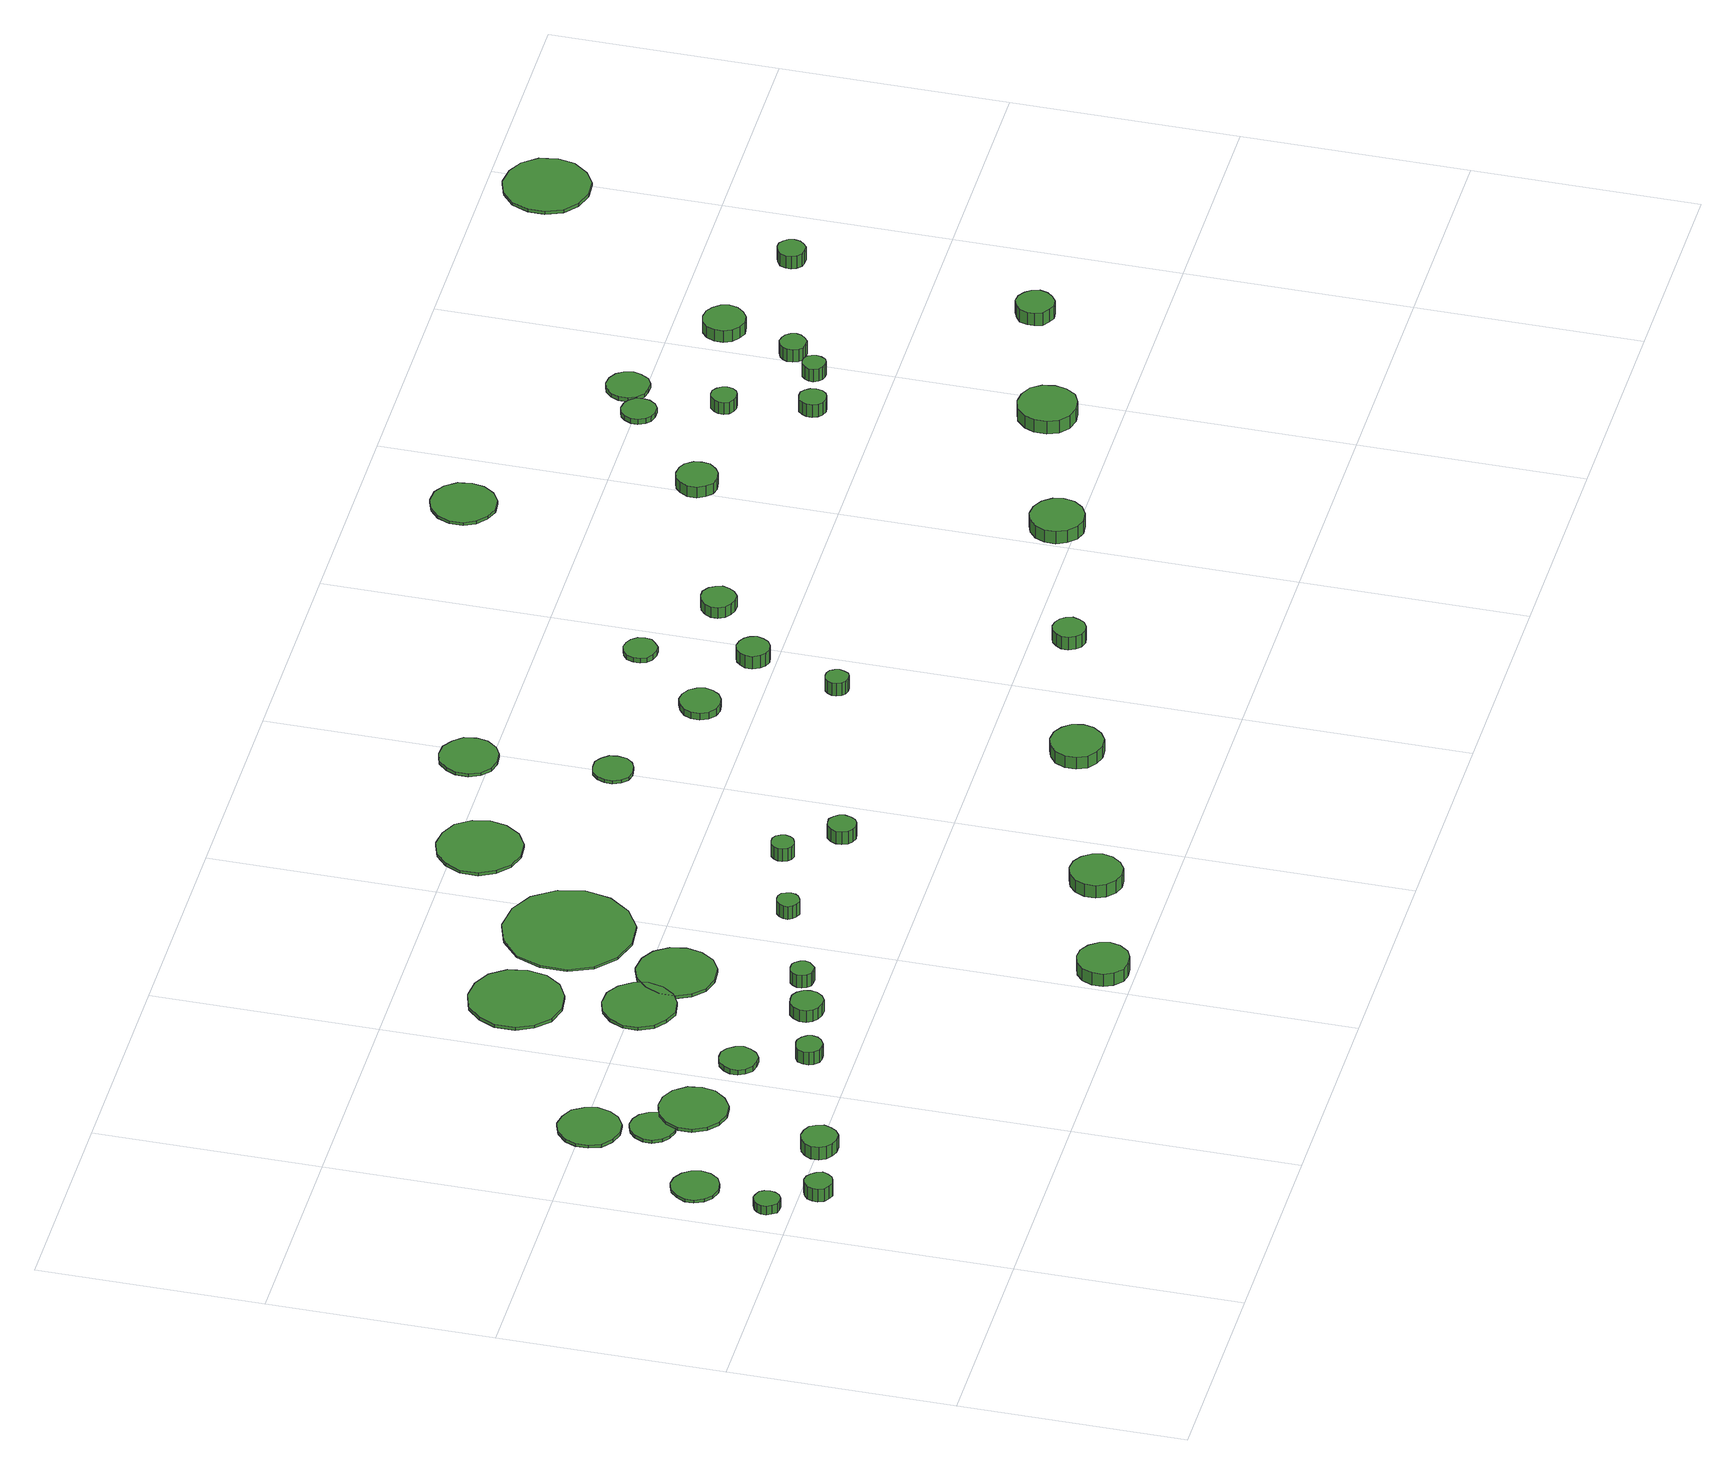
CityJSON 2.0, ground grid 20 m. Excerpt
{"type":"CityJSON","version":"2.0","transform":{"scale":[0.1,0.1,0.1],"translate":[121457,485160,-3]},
"CityObjects":{
"tree1":{"type":"SolitaryVegetationObject","attributes":{"function":"something"},"geometry":[{"type":"MultiSurface","lod":"1","boundaries":[[[0,1,2,3,4,5,6,7,8,9,10,11,12,13,14]],[[15,16,17,18,19,20,21,22,23,24,25,26,27,28,29]],[[0,29,28,1]],[[1,28,27,2]],[[2,27,26,3]],[[3,26,25,4]],[[4,25,24,5]],[[5,24,23,6]],[[6,23,22,7]],[[7,22,21,8]],[[8,21,20,9]],[[9,20,19,10]],[[10,19,18,11]],[[11,18,17,12]],[[12,17,16,13]],[[13,16,15,14]],[[14,15,29,0]]]}]},
"tree2":{"type":"SolitaryVegetationObject","attributes":{"function":"something"},"geometry":[{"type":"MultiSurface","lod":"1","boundaries":[[[30,31,32,33,34,35,36,37,38,39,40,41,42,43,44]],[[45,46,47,48,49,50,51,52,53,54,55,56,57,58,59]],[[30,59,58,31]],[[31,58,57,32]],[[32,57,56,33]],[[33,56,55,34]],[[34,55,54,35]],[[35,54,53,36]],[[36,53,52,37]],[[37,52,51,38]],[[38,51,50,39]],[[39,50,49,40]],[[40,49,48,41]],[[41,48,47,42]],[[42,47,46,43]],[[43,46,45,44]],[[44,45,59,30]]]}]},
"tree3":{"type":"SolitaryVegetationObject","attributes":{"function":"something"},"geometry":[{"type":"MultiSurface","lod":"1","boundaries":[[[60,61,62,63,64,65,66,67,68,69,70,71,72,73,74]],[[75,76,77,78,79,80,81,82,83,84,85,86,87,88,89]],[[60,89,88,61]],[[61,88,87,62]],[[62,87,86,63]],[[63,86,85,64]],[[64,85,84,65]],[[65,84,83,66]],[[66,83,82,67]],[[67,82,81,68]],[[68,81,80,69]],[[69,80,79,70]],[[70,79,78,71]],[[71,78,77,72]],[[72,77,76,73]],[[73,76,75,74]],[[74,75,89,60]]]}]},
"tree4":{"type":"SolitaryVegetationObject","attributes":{"function":"something"},"geometry":[{"type":"MultiSurface","lod":"1","boundaries":[[[90,91,92,93,94,95,96,97,98,99,100,101,102,103,104]],[[105,106,107,108,109,110,111,112,113,114,115,116,117,118,119]],[[90,119,118,91]],[[91,118,117,92]],[[92,117,116,93]],[[93,116,115,94]],[[94,115,114,95]],[[95,114,113,96]],[[96,113,112,97]],[[97,112,111,98]],[[98,111,110,99]],[[99,110,109,100]],[[100,109,108,101]],[[101,108,107,102]],[[102,107,106,103]],[[103,106,105,104]],[[104,105,119,90]]]}]},
"tree5":{"type":"SolitaryVegetationObject","attributes":{"function":"something"},"geometry":[{"type":"MultiSurface","lod":"1","boundaries":[[[120,121,122,123,124,125,126,127,128,129,130,131,132,133,134]],[[135,136,137,138,139,140,141,142,143,144,145,146,147,148,149]],[[120,149,148,121]],[[121,148,147,122]],[[122,147,146,123]],[[123,146,145,124]],[[124,145,144,125]],[[125,144,143,126]],[[126,143,142,127]],[[127,142,141,128]],[[128,141,140,129]],[[129,140,139,130]],[[130,139,138,131]],[[131,138,137,132]],[[132,137,136,133]],[[133,136,135,134]],[[134,135,149,120]]]}]},
"tree6":{"type":"SolitaryVegetationObject","attributes":{"function":"something"},"geometry":[{"type":"MultiSurface","lod":"1","boundaries":[[[150,151,152,153,154,155,156,157,158,159,160,161,162,163,164]],[[165,166,167,168,169,170,171,172,173,174,175,176,177,178,179]],[[150,179,178,151]],[[151,178,177,152]],[[152,177,176,153]],[[153,176,175,154]],[[154,175,174,155]],[[155,174,173,156]],[[156,173,172,157]],[[157,172,171,158]],[[158,171,170,159]],[[159,170,169,160]],[[160,169,168,161]],[[161,168,167,162]],[[162,167,166,163]],[[163,166,165,164]],[[164,165,179,150]]]}]},
"tree7":{"type":"SolitaryVegetationObject","attributes":{"function":"something"},"geometry":[{"type":"MultiSurface","lod":"1","boundaries":[[[180,181,182,183,184,185,186,187,188,189,190,191,192,193,194]],[[195,196,197,198,199,200,201,202,203,204,205,206,207,208,209]],[[180,209,208,181]],[[181,208,207,182]],[[182,207,206,183]],[[183,206,205,184]],[[184,205,204,185]],[[185,204,203,186]],[[186,203,202,187]],[[187,202,201,188]],[[188,201,200,189]],[[189,200,199,190]],[[190,199,198,191]],[[191,198,197,192]],[[192,197,196,193]],[[193,196,195,194]],[[194,195,209,180]]]}]},
"tree8":{"type":"SolitaryVegetationObject","attributes":{"function":"something"},"geometry":[{"type":"MultiSurface","lod":"1","boundaries":[[[210,211,212,213,214,215,216,217,218,219,220,221,222,223,224]],[[225,226,227,228,229,230,231,232,233,234,235,236,237,238,239]],[[210,239,238,211]],[[211,238,237,212]],[[212,237,236,213]],[[213,236,235,214]],[[214,235,234,215]],[[215,234,233,216]],[[216,233,232,217]],[[217,232,231,218]],[[218,231,230,219]],[[219,230,229,220]],[[220,229,228,221]],[[221,228,227,222]],[[222,227,226,223]],[[223,226,225,224]],[[224,225,239,210]]]}]},
"tree9":{"type":"SolitaryVegetationObject","attributes":{"function":"something"},"geometry":[{"type":"MultiSurface","lod":"1","boundaries":[[[240,241,242,243,244,245,246,247,248,249,250,251,252,253,254]],[[255,256,257,258,259,260,261,262,263,264,265,266,267,268,269]],[[240,269,268,241]],[[241,268,267,242]],[[242,267,266,243]],[[243,266,265,244]],[[244,265,264,245]],[[245,264,263,246]],[[246,263,262,247]],[[247,262,261,248]],[[248,261,260,249]],[[249,260,259,250]],[[250,259,258,251]],[[251,258,257,252]],[[252,257,256,253]],[[253,256,255,254]],[[254,255,269,240]]]}]},
"tree10":{"type":"SolitaryVegetationObject","attributes":{"function":"something"},"geometry":[{"type":"MultiSurface","lod":"1","boundaries":[[[270,271,272,273,274,275,276,277,278,279,280,281,282,283,284]],[[285,286,287,288,289,290,291,292,293,294,295,296,297,298,299]],[[270,299,298,271]],[[271,298,297,272]],[[272,297,296,273]],[[273,296,295,274]],[[274,295,294,275]],[[275,294,293,276]],[[276,293,292,277]],[[277,292,291,278]],[[278,291,290,279]],[[279,290,289,280]],[[280,289,288,281]],[[281,288,287,282]],[[282,287,286,283]],[[283,286,285,284]],[[284,285,299,270]]]}]},
"tree11":{"type":"SolitaryVegetationObject","attributes":{"function":"something"},"geometry":[{"type":"MultiSurface","lod":"1","boundaries":[[[300,301,302,303,304,305,306,307,308,309,310,311,312,313,314]],[[315,316,317,318,319,320,321,322,323,324,325,326,327,328,329]],[[300,329,328,301]],[[301,328,327,302]],[[302,327,326,303]],[[303,326,325,304]],[[304,325,324,305]],[[305,324,323,306]],[[306,323,322,307]],[[307,322,321,308]],[[308,321,320,309]],[[309,320,319,310]],[[310,319,318,311]],[[311,318,317,312]],[[312,317,316,313]],[[313,316,315,314]],[[314,315,329,300]]]}]},
"tree12":{"type":"SolitaryVegetationObject","attributes":{"function":"something"},"geometry":[{"type":"MultiSurface","lod":"1","boundaries":[[[330,331,332,333,334,335,336,337,338,339,340,341,342,343,344]],[[345,346,347,348,349,350,351,352,353,354,355,356,357,358,359]],[[330,359,358,331]],[[331,358,357,332]],[[332,357,356,333]],[[333,356,355,334]],[[334,355,354,335]],[[335,354,353,336]],[[336,353,352,337]],[[337,352,351,338]],[[338,351,350,339]],[[339,350,349,340]],[[340,349,348,341]],[[341,348,347,342]],[[342,347,346,343]],[[343,346,345,344]],[[344,345,359,330]]]}]},
"tree13":{"type":"SolitaryVegetationObject","attributes":{"function":"something"},"geometry":[{"type":"MultiSurface","lod":"1","boundaries":[[[360,361,362,363,364,365,366,367,368,369,370,371,372,373,374]],[[375,376,377,378,379,380,381,382,383,384,385,386,387,388,389]],[[360,389,388,361]],[[361,388,387,362]],[[362,387,386,363]],[[363,386,385,364]],[[364,385,384,365]],[[365,384,383,366]],[[366,383,382,367]],[[367,382,381,368]],[[368,381,380,369]],[[369,380,379,370]],[[370,379,378,371]],[[371,378,377,372]],[[372,377,376,373]],[[373,376,375,374]],[[374,375,389,360]]]}]},
"tree14":{"type":"SolitaryVegetationObject","attributes":{"function":"something"},"geometry":[{"type":"MultiSurface","lod":"1","boundaries":[[[390,391,392,393,394,395,396,397,398,399,400,401,402,403,404]],[[405,406,407,408,409,410,411,412,413,414,415,416,417,418,419]],[[390,419,418,391]],[[391,418,417,392]],[[392,417,416,393]],[[393,416,415,394]],[[394,415,414,395]],[[395,414,413,396]],[[396,413,412,397]],[[397,412,411,398]],[[398,411,410,399]],[[399,410,409,400]],[[400,409,408,401]],[[401,408,407,402]],[[402,407,406,403]],[[403,406,405,404]],[[404,405,419,390]]]}]},
"tree15":{"type":"SolitaryVegetationObject","attributes":{"function":"something"},"geometry":[{"type":"MultiSurface","lod":"1","boundaries":[[[420,421,422,423,424,425,426,427,428,429,430,431,432,433,434]],[[435,436,437,438,439,440,441,442,443,444,445,446,447,448,449]],[[420,449,448,421]],[[421,448,447,422]],[[422,447,446,423]],[[423,446,445,424]],[[424,445,444,425]],[[425,444,443,426]],[[426,443,442,427]],[[427,442,441,428]],[[428,441,440,429]],[[429,440,439,430]],[[430,439,438,431]],[[431,438,437,432]],[[432,437,436,433]],[[433,436,435,434]],[[434,435,449,420]]]}]},
"tree16":{"type":"SolitaryVegetationObject","attributes":{"function":"something"},"geometry":[{"type":"MultiSurface","lod":"1","boundaries":[[[450,451,452,453,454,455,456,457,458,459,460,461,462,463,464]],[[465,466,467,468,469,470,471,472,473,474,475,476,477,478,479]],[[450,479,478,451]],[[451,478,477,452]],[[452,477,476,453]],[[453,476,475,454]],[[454,475,474,455]],[[455,474,473,456]],[[456,473,472,457]],[[457,472,471,458]],[[458,471,470,459]],[[459,470,469,460]],[[460,469,468,461]],[[461,468,467,462]],[[462,467,466,463]],[[463,466,465,464]],[[464,465,479,450]]]}]},
"tree17":{"type":"SolitaryVegetationObject","attributes":{"function":"something"},"geometry":[{"type":"MultiSurface","lod":"1","boundaries":[[[480,481,482,483,484,485,486,487,488,489,490,491,492,493,494]],[[495,496,497,498,499,500,501,502,503,504,505,506,507,508,509]],[[480,509,508,481]],[[481,508,507,482]],[[482,507,506,483]],[[483,506,505,484]],[[484,505,504,485]],[[485,504,503,486]],[[486,503,502,487]],[[487,502,501,488]],[[488,501,500,489]],[[489,500,499,490]],[[490,499,498,491]],[[491,498,497,492]],[[492,497,496,493]],[[493,496,495,494]],[[494,495,509,480]]]}]},
"tree18":{"type":"SolitaryVegetationObject","attributes":{"function":"something"},"geometry":[{"type":"MultiSurface","lod":"1","boundaries":[[[510,511,512,513,514,515,516,517,518,519,520,521,522,523,524]],[[525,526,527,528,529,530,531,532,533,534,535,536,537,538,539]],[[510,539,538,511]],[[511,538,537,512]],[[512,537,536,513]],[[513,536,535,514]],[[514,535,534,515]],[[515,534,533,516]],[[516,533,532,517]],[[517,532,531,518]],[[518,531,530,519]],[[519,530,529,520]],[[520,529,528,521]],[[521,528,527,522]],[[522,527,526,523]],[[523,526,525,524]],[[524,525,539,510]]]}]},
"tree19":{"type":"SolitaryVegetationObject","attributes":{"function":"something"},"geometry":[{"type":"MultiSurface","lod":"1","boundaries":[[[540,541,542,543,544,545,546,547,548,549,550,551,552,553,554]],[[555,556,557,558,559,560,561,562,563,564,565,566,567,568,569]],[[540,569,568,541]],[[541,568,567,542]],[[542,567,566,543]],[[543,566,565,544]],[[544,565,564,545]],[[545,564,563,546]],[[546,563,562,547]],[[547,562,561,548]],[[548,561,560,549]],[[549,560,559,550]],[[550,559,558,551]],[[551,558,557,552]],[[552,557,556,553]],[[553,556,555,554]],[[554,555,569,540]]]}]},
"tree20":{"type":"SolitaryVegetationObject","attributes":{"function":"something"},"geometry":[{"type":"MultiSurface","lod":"1","boundaries":[[[570,571,572,573,574,575,576,577,578,579,580,581,582,583,584]],[[585,586,587,588,589,590,591,592,593,594,595,596,597,598,599]],[[570,599,598,571]],[[571,598,597,572]],[[572,597,596,573]],[[573,596,595,574]],[[574,595,594,575]],[[575,594,593,576]],[[576,593,592,577]],[[577,592,591,578]],[[578,591,590,579]],[[579,590,589,580]],[[580,589,588,581]],[[581,588,587,582]],[[582,587,586,583]],[[583,586,585,584]],[[584,585,599,570]]]}]},
"tree21":{"type":"SolitaryVegetationObject","attributes":{"function":"something"},"geometry":[{"type":"MultiSurface","lod":"1","boundaries":[[[600,601,602,603,604,605,606,607,608,609,610,611,612,613,614]],[[615,616,617,618,619,620,621,622,623,624,625,626,627,628,629]],[[600,629,628,601]],[[601,628,627,602]],[[602,627,626,603]],[[603,626,625,604]],[[604,625,624,605]],[[605,624,623,606]],[[606,623,622,607]],[[607,622,621,608]],[[608,621,620,609]],[[609,620,619,610]],[[610,619,618,611]],[[611,618,617,612]],[[612,617,616,613]],[[613,616,615,614]],[[614,615,629,600]]]}]},
"tree22":{"type":"SolitaryVegetationObject","attributes":{"function":"something"},"geometry":[{"type":"MultiSurface","lod":"1","boundaries":[[[630,631,632,633,634,635,636,637,638,639,640,641,642,643,644]],[[645,646,647,648,649,650,651,652,653,654,655,656,657,658,659]],[[630,659,658,631]],[[631,658,657,632]],[[632,657,656,633]],[[633,656,655,634]],[[634,655,654,635]],[[635,654,653,636]],[[636,653,652,637]],[[637,652,651,638]],[[638,651,650,639]],[[639,650,649,640]],[[640,649,648,641]],[[641,648,647,642]],[[642,647,646,643]],[[643,646,645,644]],[[644,645,659,630]]]}]},
"tree23":{"type":"SolitaryVegetationObject","attributes":{"function":"something"},"geometry":[{"type":"MultiSurface","lod":"1","boundaries":[[[660,661,662,663,664,665,666,667,668,669,670,671,672,673,674]],[[675,676,677,678,679,680,681,682,683,684,685,686,687,688,689]],[[660,689,688,661]],[[661,688,687,662]],[[662,687,686,663]],[[663,686,685,664]],[[664,685,684,665]],[[665,684,683,666]],[[666,683,682,667]],[[667,682,681,668]],[[668,681,680,669]],[[669,680,679,670]],[[670,679,678,671]],[[671,678,677,672]],[[672,677,676,673]],[[673,676,675,674]],[[674,675,689,660]]]}]},
"tree24":{"type":"SolitaryVegetationObject","attributes":{"function":"something"},"geometry":[{"type":"MultiSurface","lod":"1","boundaries":[[[690,691,692,693,694,695,696,697,698,699,700,701,702,703,704]],[[705,706,707,708,709,710,711,712,713,714,715,716,717,718,719]],[[690,719,718,691]],[[691,718,717,692]],[[692,717,716,693]],[[693,716,715,694]],[[694,715,714,695]],[[695,714,713,696]],[[696,713,712,697]],[[697,712,711,698]],[[698,711,710,699]],[[699,710,709,700]],[[700,709,708,701]],[[701,708,707,702]],[[702,707,706,703]],[[703,706,705,704]],[[704,705,719,690]]]}]},
"tree25":{"type":"SolitaryVegetationObject","attributes":{"function":"something"},"geometry":[{"type":"MultiSurface","lod":"1","boundaries":[[[720,721,722,723,724,725,726,727,728,729,730,731,732,733,734]],[[735,736,737,738,739,740,741,742,743,744,745,746,747,748,749]],[[720,749,748,721]],[[721,748,747,722]],[[722,747,746,723]],[[723,746,745,724]],[[724,745,744,725]],[[725,744,743,726]],[[726,743,742,727]],[[727,742,741,728]],[[728,741,740,729]],[[729,740,739,730]],[[730,739,738,731]],[[731,738,737,732]],[[732,737,736,733]],[[733,736,735,734]],[[734,735,749,720]]]}]},
"tree26":{"type":"SolitaryVegetationObject","attributes":{"function":"something"},"geometry":[{"type":"MultiSurface","lod":"1","boundaries":[[[750,751,752,753,754,755,756,757,758,759,760,761,762,763,764]],[[765,766,767,768,769,770,771,772,773,774,775,776,777,778,779]],[[750,779,778,751]],[[751,778,777,752]],[[752,777,776,753]],[[753,776,775,754]],[[754,775,774,755]],[[755,774,773,756]],[[756,773,772,757]],[[757,772,771,758]],[[758,771,770,759]],[[759,770,769,760]],[[760,769,768,761]],[[761,768,767,762]],[[762,767,766,763]],[[763,766,765,764]],[[764,765,779,750]]]}]},
"tree27":{"type":"SolitaryVegetationObject","attributes":{"function":"something"},"geometry":[{"type":"MultiSurface","lod":"1","boundaries":[[[780,781,782,783,784,785,786,787,788,789,790,791,792,793,794]],[[795,796,797,798,799,800,801,802,803,804,805,806,807,808,809]],[[780,809,808,781]],[[781,808,807,782]],[[782,807,806,783]],[[783,806,805,784]],[[784,805,804,785]],[[785,804,803,786]],[[786,803,802,787]],[[787,802,801,788]],[[788,801,800,789]],[[789,800,799,790]],[[790,799,798,791]],[[791,798,797,792]],[[792,797,796,793]],[[793,796,795,794]],[[794,795,809,780]]]}]},
"tree28":{"type":"SolitaryVegetationObject","attributes":{"function":"something"},"geometry":[{"type":"MultiSurface","lod":"1","boundaries":[[[810,811,812,813,814,815,816,817,818,819,820,821,822,823,824]],[[825,826,827,828,829,830,831,832,833,834,835,836,837,838,839]],[[810,839,838,811]],[[811,838,837,812]],[[812,837,836,813]],[[813,836,835,814]],[[814,835,834,815]],[[815,834,833,816]],[[816,833,832,817]],[[817,832,831,818]],[[818,831,830,819]],[[819,830,829,820]],[[820,829,828,821]],[[821,828,827,822]],[[822,827,826,823]],[[823,826,825,824]],[[824,825,839,810]]]}]},
"tree29":{"type":"SolitaryVegetationObject","attributes":{"function":"something"},"geometry":[{"type":"MultiSurface","lod":"1","boundaries":[[[840,841,842,843,844,845,846,847,848,849,850,851,852,853,854]],[[855,856,857,858,859,860,861,862,863,864,865,866,867,868,869]],[[840,869,868,841]],[[841,868,867,842]],[[842,867,866,843]],[[843,866,865,844]],[[844,865,864,845]],[[845,864,863,846]],[[846,863,862,847]],[[847,862,861,848]],[[848,861,860,849]],[[849,860,859,850]],[[850,859,858,851]],[[851,858,857,852]],[[852,857,856,853]],[[853,856,855,854]],[[854,855,869,840]]]}]},
"tree30":{"type":"SolitaryVegetationObject","attributes":{"function":"something"},"geometry":[{"type":"MultiSurface","lod":"1","boundaries":[[[870,871,872,873,874,875,876,877,878,879,880,881,882,883,884]],[[885,886,887,888,889,890,891,892,893,894,895,896,897,898,899]],[[870,899,898,871]],[[871,898,897,872]],[[872,897,896,873]],[[873,896,895,874]],[[874,895,894,875]],[[875,894,893,876]],[[876,893,892,877]],[[877,892,891,878]],[[878,891,890,879]],[[879,890,889,880]],[[880,889,888,881]],[[881,888,887,882]],[[882,887,886,883]],[[883,886,885,884]],[[884,885,899,870]]]}]},
"tree31":{"type":"SolitaryVegetationObject","attributes":{"function":"something"},"geometry":[{"type":"MultiSurface","lod":"1","boundaries":[[[900,901,902,903,904,905,906,907,908,909,910,911,912,913,914]],[[915,916,917,918,919,920,921,922,923,924,925,926,927,928,929]],[[900,929,928,901]],[[901,928,927,902]],[[902,927,926,903]],[[903,926,925,904]],[[904,925,924,905]],[[905,924,923,906]],[[906,923,922,907]],[[907,922,921,908]],[[908,921,920,909]],[[909,920,919,910]],[[910,919,918,911]],[[911,918,917,912]],[[912,917,916,913]],[[913,916,915,914]],[[914,915,929,900]]]}]},
"tree32":{"type":"SolitaryVegetationObject","attributes":{"function":"something"},"geometry":[{"type":"MultiSurface","lod":"1","boundaries":[[[930,931,932,933,934,935,936,937,938,939,940,941,942,943,944]],[[945,946,947,948,949,950,951,952,953,954,955,956,957,958,959]],[[930,959,958,931]],[[931,958,957,932]],[[932,957,956,933]],[[933,956,955,934]],[[934,955,954,935]],[[935,954,953,936]],[[936,953,952,937]],[[937,952,951,938]],[[938,951,950,939]],[[939,950,949,940]],[[940,949,948,941]],[[941,948,947,942]],[[942,947,946,943]],[[943,946,945,944]],[[944,945,959,930]]]}]},
"tree33":{"type":"SolitaryVegetationObject","attributes":{"function":"something"},"geometry":[{"type":"MultiSurface","lod":"1","boundaries":[[[960,961,962,963,964,965,966,967,968,969,970,971,972,973,974]],[[975,976,977,978,979,980,981,982,983,984,985,986,987,988,989]],[[960,989,988,961]],[[961,988,987,962]],[[962,987,986,963]],[[963,986,985,964]],[[964,985,984,965]],[[965,984,983,966]],[[966,983,982,967]],[[967,982,981,968]],[[968,981,980,969]],[[969,980,979,970]],[[970,979,978,971]],[[971,978,977,972]],[[972,977,976,973]],[[973,976,975,974]],[[974,975,989,960]]]}]},
"tree34":{"type":"SolitaryVegetationObject","attributes":{"function":"something"},"geometry":[{"type":"MultiSurface","lod":"1","boundaries":[[[990,991,992,993,994,995,996,997,998,999,1000,1001,1002,1003,1004]],[[1005,1006,1007,1008,1009,1010,1011,1012,1013,1014,1015,1016,1017,1018,1019]],[[990,1019,1018,991]],[[991,1018,1017,992]],[[992,1017,1016,993]],[[993,1016,1015,994]],[[994,1015,1014,995]],[[995,1014,1013,996]],[[996,1013,1012,997]],[[997,1012,1011,998]],[[998,1011,1010,999]],[[999,1010,1009,1000]],[[1000,1009,1008,1001]],[[1001,1008,1007,1002]],[[1002,1007,1006,1003]],[[1003,1006,1005,1004]],[[1004,1005,1019,990]]]}]},
"tree35":{"type":"SolitaryVegetationObject","attributes":{"function":"something"},"geometry":[{"type":"MultiSurface","lod":"1","boundaries":[[[1020,1021,1022,1023,1024,1025,1026,1027,1028,1029,1030,1031,1032,1033,1034]],[[1035,1036,1037,1038,1039,1040,1041,1042,1043,1044,1045,1046,1047,1048,1049]],[[1020,1049,1048,1021]],[[1021,1048,1047,1022]],[[1022,1047,1046,1023]],[[1023,1046,1045,1024]],[[1024,1045,1044,1025]],[[1025,1044,1043,1026]],[[1026,1043,1042,1027]],[[1027,1042,1041,1028]],[[1028,1041,1040,1029]],[[1029,1040,1039,1030]],[[1030,1039,1038,1031]],[[1031,1038,1037,1032]],[[1032,1037,1036,1033]],[[1033,1036,1035,1034]],[[1034,1035,1049,1020]]]}]},
"tree36":{"type":"SolitaryVegetationObject","attributes":{"function":"something"},"geometry":[{"type":"MultiSurface","lod":"1","boundaries":[[[1050,1051,1052,1053,1054,1055,1056,1057,1058,1059,1060,1061,1062,1063,1064]],[[1065,1066,1067,1068,1069,1070,1071,1072,1073,1074,1075,1076,1077,1078,1079]],[[1050,1079,1078,1051]],[[1051,1078,1077,1052]],[[1052,1077,1076,1053]],[[1053,1076,1075,1054]],[[1054,1075,1074,1055]],[[1055,1074,1073,1056]],[[1056,1073,1072,1057]],[[1057,1072,1071,1058]],[[1058,1071,1070,1059]],[[1059,1070,1069,1060]],[[1060,1069,1068,1061]],[[1061,1068,1067,1062]],[[1062,1067,1066,1063]],[[1063,1066,1065,1064]],[[1064,1065,1079,1050]]]}]},
"tree37":{"type":"SolitaryVegetationObject","attributes":{"function":"something"},"geometry":[{"type":"MultiSurface","lod":"1","boundaries":[[[1080,1081,1082,1083,1084,1085,1086,1087,1088,1089,1090,1091,1092,1093,1094]],[[1095,1096,1097,1098,1099,1100,1101,1102,1103,1104,1105,1106,1107,1108,1109]],[[1080,1109,1108,1081]],[[1081,1108,1107,1082]],[[1082,1107,1106,1083]],[[1083,1106,1105,1084]],[[1084,1105,1104,1085]],[[1085,1104,1103,1086]],[[1086,1103,1102,1087]],[[1087,1102,1101,1088]],[[1088,1101,1100,1089]],[[1089,1100,1099,1090]],[[1090,1099,1098,1091]],[[1091,1098,1097,1092]],[[1092,1097,1096,1093]],[[1093,1096,1095,1094]],[[1094,1095,1109,1080]]]}]},
"tree38":{"type":"SolitaryVegetationObject","attributes":{"function":"something"},"geometry":[{"type":"MultiSurface","lod":"1","boundaries":[[[1110,1111,1112,1113,1114,1115,1116,1117,1118,1119,1120,1121,1122,1123,1124]],[[1125,1126,1127,1128,1129,1130,1131,1132,1133,1134,1135,1136,1137,1138,1139]],[[1110,1139,1138,1111]],[[1111,1138,1137,1112]],[[1112,1137,1136,1113]],[[1113,1136,1135,1114]],[[1114,1135,1134,1115]],[[1115,1134,1133,1116]],[[1116,1133,1132,1117]],[[1117,1132,1131,1118]],[[1118,1131,1130,1119]],[[1119,1130,1129,1120]],[[1120,1129,1128,1121]],[[1121,1128,1127,1122]],[[1122,1127,1126,1123]],[[1123,1126,1125,1124]],[[1124,1125,1139,1110]]]}]},
"tree39":{"type":"SolitaryVegetationObject","attributes":{"function":"something"},"geometry":[{"type":"MultiSurface","lod":"1","boundaries":[[[1140,1141,1142,1143,1144,1145,1146,1147,1148,1149,1150,1151,1152,1153,1154]],[[1155,1156,1157,1158,1159,1160,1161,1162,1163,1164,1165,1166,1167,1168,1169]],[[1140,1169,1168,1141]],[[1141,1168,1167,1142]],[[1142,1167,1166,1143]],[[1143,1166,1165,1144]],[[1144,1165,1164,1145]],[[1145,1164,1163,1146]],[[1146,1163,1162,1147]],[[1147,1162,1161,1148]],[[1148,1161,1160,1149]],[[1149,1160,1159,1150]],[[1150,1159,1158,1151]],[[1151,1158,1157,1152]],[[1152,1157,1156,1153]],[[1153,1156,1155,1154]],[[1154,1155,1169,1140]]]}]},
"tree40":{"type":"SolitaryVegetationObject","attributes":{"function":"something"},"geometry":[{"type":"MultiSurface","lod":"1","boundaries":[[[1170,1171,1172,1173,1174,1175,1176,1177,1178,1179,1180,1181,1182,1183,1184]],[[1185,1186,1187,1188,1189,1190,1191,1192,1193,1194,1195,1196,1197,1198,1199]],[[1170,1199,1198,1171]],[[1171,1198,1197,1172]],[[1172,1197,1196,1173]],[[1173,1196,1195,1174]],[[1174,1195,1194,1175]],[[1175,1194,1193,1176]],[[1176,1193,1192,1177]],[[1177,1192,1191,1178]],[[1178,1191,1190,1179]],[[1179,1190,1189,1180]],[[1180,1189,1188,1181]],[[1181,1188,1187,1182]],[[1182,1187,1186,1183]],[[1183,1186,1185,1184]],[[1184,1185,1199,1170]]]}]},
"tree41":{"type":"SolitaryVegetationObject","attributes":{"function":"something"},"geometry":[{"type":"MultiSurface","lod":"1","boundaries":[[[1200,1201,1202,1203,1204,1205,1206,1207,1208,1209,1210,1211,1212,1213,1214]],[[1215,1216,1217,1218,1219,1220,1221,1222,1223,1224,1225,1226,1227,1228,1229]],[[1200,1229,1228,1201]],[[1201,1228,1227,1202]],[[1202,1227,1226,1203]],[[1203,1226,1225,1204]],[[1204,1225,1224,1205]],[[1205,1224,1223,1206]],[[1206,1223,1222,1207]],[[1207,1222,1221,1208]],[[1208,1221,1220,1209]],[[1209,1220,1219,1210]],[[1210,1219,1218,1211]],[[1211,1218,1217,1212]],[[1212,1217,1216,1213]],[[1213,1216,1215,1214]],[[1214,1215,1229,1200]]]}]},
"tree42":{"type":"SolitaryVegetationObject","attributes":{"function":"something"},"geometry":[{"type":"MultiSurface","lod":"1","boundaries":[[[1230,1231,1232,1233,1234,1235,1236,1237,1238,1239,1240,1241,1242,1243,1244]],[[1245,1246,1247,1248,1249,1250,1251,1252,1253,1254,1255,1256,1257,1258,1259]],[[1230,1259,1258,1231]],[[1231,1258,1257,1232]],[[1232,1257,1256,1233]],[[1233,1256,1255,1234]],[[1234,1255,1254,1235]],[[1235,1254,1253,1236]],[[1236,1253,1252,1237]],[[1237,1252,1251,1238]],[[1238,1251,1250,1239]],[[1239,1250,1249,1240]],[[1240,1249,1248,1241]],[[1241,1248,1247,1242]],[[1242,1247,1246,1243]],[[1243,1246,1245,1244]],[[1244,1245,1259,1230]]]}]},
"tree43":{"type":"SolitaryVegetationObject","attributes":{"function":"something"},"geometry":[{"type":"MultiSurface","lod":"1","boundaries":[[[1260,1261,1262,1263,1264,1265,1266,1267,1268,1269,1270,1271,1272,1273,1274]],[[1275,1276,1277,1278,1279,1280,1281,1282,1283,1284,1285,1286,1287,1288,1289]],[[1260,1289,1288,1261]],[[1261,1288,1287,1262]],[[1262,1287,1286,1263]],[[1263,1286,1285,1264]],[[1264,1285,1284,1265]],[[1265,1284,1283,1266]],[[1266,1283,1282,1267]],[[1267,1282,1281,1268]],[[1268,1281,1280,1269]],[[1269,1280,1279,1270]],[[1270,1279,1278,1271]],[[1271,1278,1277,1272]],[[1272,1277,1276,1273]],[[1273,1276,1275,1274]],[[1274,1275,1289,1260]]]}]},
"tree44":{"type":"SolitaryVegetationObject","attributes":{"function":"something"},"geometry":[{"type":"MultiSurface","lod":"1","boundaries":[[[1290,1291,1292,1293,1294,1295,1296,1297,1298,1299,1300,1301,1302,1303,1304]],[[1305,1306,1307,1308,1309,1310,1311,1312,1313,1314,1315,1316,1317,1318,1319]],[[1290,1319,1318,1291]],[[1291,1318,1317,1292]],[[1292,1317,1316,1293]],[[1293,1316,1315,1294]],[[1294,1315,1314,1295]],[[1295,1314,1313,1296]],[[1296,1313,1312,1297]],[[1297,1312,1311,1298]],[[1298,1311,1310,1299]],[[1299,1310,1309,1300]],[[1300,1309,1308,1301]],[[1301,1308,1307,1302]],[[1302,1307,1306,1303]],[[1303,1306,1305,1304]],[[1304,1305,1319,1290]]]}]}
},
"vertices":[
[31,219,30],[30,224,30],[28,228,30],[23,230,30],[19,231,30],[14,229,30],[11,226,30],[9,222,30],[9,217,30],[11,213,30],[14,209,30],[19,208,30],[23,208,30],[28,211,30],[30,215,30],[30,215,21],[28,211,21],[23,208,21],[19,208,21],[14,209,21],[11,213,21],[9,217,21],[9,222,21],[11,226,21],[14,229,21],[19,231,21],[23,230,21],[28,228,21],[30,224,21],[31,219,21],
[61,181,35],[59,186,35],[56,190,35],[52,193,35],[47,194,35],[42,192,35],[38,189,35],[36,184,35],[36,179,35],[38,174,35],[42,171,35],[47,169,35],[52,170,35],[56,172,35],[59,176,35],[59,176,22],[56,172,22],[52,170,22],[47,169,22],[42,171,22],[38,174,22],[36,179,22],[36,184,22],[38,189,22],[42,192,22],[47,194,22],[52,193,22],[56,190,22],[59,186,22],[61,181,22],
[55,285,22],[53,293,22],[48,300,22],[40,305,22],[32,306,22],[23,303,22],[17,297,22],[13,289,22],[13,281,22],[17,273,22],[23,267,22],[32,264,22],[40,265,22],[48,269,22],[53,276,22],[53,276,19],[48,269,19],[40,265,19],[32,264,19],[23,267,19],[17,273,19],[13,281,19],[13,289,19],[17,297,19],[23,303,19],[32,306,19],[40,305,19],[48,300,19],[53,293,19],[55,285,19],
[123,195,37],[121,202,37],[118,207,37],[112,210,37],[105,211,37],[99,209,37],[94,205,37],[91,199,37],[91,192,37],[94,186,37],[99,182,37],[105,180,37],[112,180,37],[118,184,37],[121,189,37],[121,189,24],[118,184,24],[112,180,24],[105,180,24],[99,182,24],[94,186,24],[91,192,24],[91,199,24],[94,205,24],[99,209,24],[105,211,24],[112,210,24],[118,207,24],[121,202,24],[123,195,24],
[128,340,21],[126,348,21],[121,355,21],[114,359,21],[106,360,21],[98,357,21],[92,352,21],[88,344,21],[88,336,21],[92,328,21],[98,323,21],[106,320,21],[114,321,21],[121,325,21],[126,332,21],[126,332,18],[121,325,18],[114,321,18],[106,320,18],[98,323,18],[92,328,18],[88,336,18],[88,344,18],[92,352,18],[98,357,18],[106,360,18],[114,359,18],[121,355,18],[126,348,18],[128,340,18],
[125,392,19],[122,403,19],[116,413,19],[106,418,19],[95,420,19],[84,416,19],[75,408,19],[71,398,19],[71,387,19],[75,376,19],[84,369,19],[95,365,19],[106,366,19],[116,372,19],[122,381,19],[122,381,16],[116,372,16],[106,366,16],[95,365,16],[84,369,16],[75,376,16],[71,387,16],[71,398,16],[75,408,16],[84,416,16],[95,420,16],[106,418,16],[116,413,16],[122,403,16],[125,392,16],
[167,312,24],[165,324,24],[157,335,24],[146,341,24],[134,342,24],[122,338,24],[113,330,24],[107,318,24],[107,306,24],[113,294,24],[122,286,24],[134,282,24],[146,283,24],[157,290,24],[165,300,24],[165,300,21],[157,290,21],[146,283,21],[134,282,21],[122,286,21],[113,294,21],[107,306,21],[107,318,21],[113,330,21],[122,338,21],[134,342,21],[146,341,21],[157,335,21],[165,324,21],[167,312,21],
[229,291,26],[227,298,26],[223,304,26],[217,308,26],[210,308,26],[203,306,26],[198,301,26],[195,295,26],[195,288,26],[198,282,26],[203,277,26],[210,275,26],[217,275,26],[223,279,26],[227,285,26],[227,285,21],[223,279,21],[217,275,21],[210,275,21],[203,277,21],[198,282,21],[195,288,21],[195,295,21],[198,301,21],[203,306,21],[210,308,21],[217,308,21],[223,304,21],[227,298,21],[229,291,21],
[242,235,38],[241,239,38],[238,243,38],[233,246,38],[229,246,38],[224,245,38],[220,242,38],[218,237,38],[218,232,38],[220,228,38],[224,224,38],[229,223,38],[233,223,38],[238,226,38],[241,230,38],[241,230,25],[238,226,25],[233,223,25],[229,223,25],[224,224,25],[220,228,25],[218,232,25],[218,237,25],[220,242,25],[224,245,25],[229,246,25],[233,246,25],[238,243,25],[241,239,25],[242,235,25],
[310,253,33],[309,259,33],[305,264,33],[300,267,33],[294,267,33],[288,266,33],[284,262,33],[281,256,33],[281,250,33],[284,245,33],[288,241,33],[294,239,33],[300,239,33],[305,242,33],[309,247,33],[309,247,21],[305,242,21],[300,239,21],[294,239,21],[288,241,21],[284,245,21],[281,250,21],[281,256,21],[284,262,21],[288,266,21],[294,267,21],[300,267,21],[305,264,21],[309,259,21],[310,253,21],
[304,392,21],[301,405,21],[293,416,21],[282,423,21],[268,424,21],[256,420,21],[246,411,21],[240,399,21],[240,386,21],[246,373,21],[256,365,21],[268,360,21],[282,362,21],[293,368,21],[301,379,21],[301,379,18],[293,368,18],[282,362,18],[268,360,18],[256,365,18],[246,373,18],[240,386,18],[240,399,18],[246,411,18],[256,420,18],[268,424,18],[282,423,18],[293,416,18],[301,405,18],[304,392,18],
[304,497,15],[301,514,15],[291,528,15],[276,536,15],[259,538,15],[242,533,15],[230,521,15],[223,506,15],[223,488,15],[230,473,15],[242,461,15],[259,456,15],[276,458,15],[291,466,15],[301,480,15],[301,480,12],[291,466,12],[276,458,12],[259,456,12],[242,461,12],[230,473,12],[223,488,12],[223,506,12],[230,521,12],[242,533,12],[259,538,12],[276,536,12],[291,528,12],[301,514,12],[304,497,12],
[347,267,35],[346,271,35],[343,275,35],[340,277,35],[335,277,35],[331,276,35],[328,273,35],[326,269,35],[326,265,35],[328,261,35],[331,258,35],[335,257,35],[340,257,35],[343,260,35],[346,263,35],[346,263,22],[343,260,22],[340,257,22],[335,257,22],[331,258,22],[328,261,22],[326,265,22],[326,269,22],[328,273,22],[331,276,22],[335,277,22],[340,277,22],[343,275,22],[346,271,22],[347,267,22],
[434,24,35],[432,33,35],[426,41,35],[418,46,35],[409,47,35],[400,44,35],[393,38,35],[389,29,35],[389,19,35],[393,11,35],[400,4,35],[409,2,35],[418,3,35],[426,7,35],[432,15,35],[432,15,22],[426,7,22],[418,3,22],[409,2,22],[400,4,22],[393,11,22],[389,19,22],[389,29,22],[393,38,22],[400,44,22],[409,47,22],[418,46,22],[426,41,22],[432,33,22],[434,24,22],
[359,373,21],[356,387,21],[348,399,21],[336,406,21],[321,408,21],[307,403,21],[297,393,21],[291,380,21],[291,366,21],[297,353,21],[307,343,21],[321,339,21],[336,340,21],[348,347,21],[356,359,21],[356,359,18],[348,347,18],[336,340,18],[321,339,18],[307,343,18],[297,353,18],[291,366,18],[291,380,18],[297,393,18],[307,403,18],[321,408,18],[336,406,18],[348,399,18],[356,387,18],[359,373,18],
[421,476,18],[416,499,18],[402,519,18],[382,530,18],[358,533,18],[336,526,18],[318,510,18],[309,488,18],[309,464,18],[318,443,18],[336,427,18],[358,420,18],[382,422,18],[402,434,18],[416,453,18],[416,453,16],[402,434,16],[382,422,16],[358,420,16],[336,427,16],[318,443,16],[309,464,16],[309,488,16],[318,510,16],[336,526,16],[358,533,16],[382,530,16],[402,519,16],[416,499,16],[421,476,16],
[439,302,34],[438,306,34],[436,310,34],[432,312,34],[428,312,34],[424,311,34],[421,308,34],[419,304,34],[419,300,34],[421,296,34],[424,294,34],[428,292,34],[432,293,34],[436,295,34],[438,298,34],[438,298,21],[436,295,21],[432,293,21],[428,292,21],[424,294,21],[421,296,21],[419,300,21],[419,304,21],[421,308,21],[424,311,21],[428,312,21],[432,312,21],[436,310,21],[438,306,21],[439,302,21],
[554,60,35],[552,69,35],[546,77,35],[538,82,35],[529,83,35],[520,80,35],[513,74,35],[509,65,35],[509,55,35],[513,47,35],[520,40,35],[529,37,35],[538,38,35],[546,43,35],[552,51,35],[552,51,22],[546,43,22],[538,38,22],[529,37,22],[520,40,22],[513,47,22],[509,55,22],[509,65,22],[513,74,22],[520,80,22],[529,83,22],[538,82,22],[546,77,22],[552,69,22],[554,60,22],
[517,326,34],[516,330,34],[514,334,34],[510,336,34],[506,336,34],[502,335,34],[499,332,34],[497,328,34],[497,324,34],[499,320,34],[502,317,34],[506,316,34],[510,317,34],[514,319,34],[516,322,34],[516,322,21],[514,319,21],[510,317,21],[506,316,21],[502,317,21],[499,320,21],[497,324,21],[497,328,21],[499,332,21],[502,335,21],[506,336,21],[510,336,21],[514,334,21],[516,330,21],[517,326,21],
[555,284,35],[554,289,35],[551,293,35],[547,296,35],[542,296,35],[537,295,35],[533,291,35],[531,286,35],[531,281,35],[533,276,35],[537,273,35],[542,271,35],[547,272,35],[551,274,35],[554,279,35],[554,279,22],[551,274,22],[547,272,22],[542,271,22],[537,273,22],[533,276,22],[531,281,22],[531,286,22],[533,291,22],[537,295,22],[542,296,22],[547,296,22],[551,293,22],[554,289,22],[555,284,22],
[499,578,17],[496,593,17],[487,606,17],[473,613,17],[458,615,17],[443,610,17],[432,600,17],[425,586,17],[425,570,17],[432,556,17],[443,546,17],[458,541,17],[473,542,17],[487,550,17],[496,563,17],[496,563,14],[487,550,14],[473,542,14],[458,541,14],[443,546,14],[432,556,14],[425,570,14],[425,586,14],[432,600,14],[443,610,14],[458,615,14],[473,613,14],[487,606,14],[496,593,14],[499,578,14],
[607,494,22],[606,501,22],[601,507,22],[595,511,22],[587,511,22],[580,509,22],[575,504,22],[572,497,22],[572,490,22],[575,483,22],[580,478,22],[587,476,22],[595,477,22],[601,480,22],[606,486,22],[606,486,19],[601,480,19],[595,477,19],[587,476,19],[580,478,19],[575,483,19],[572,490,19],[572,497,19],[575,504,19],[580,509,19],[587,511,19],[595,511,19],[601,507,19],[606,501,19],[607,494,19],
[729,120,34],[727,130,34],[721,137,34],[713,142,34],[703,143,34],[694,140,34],[686,134,34],[682,125,34],[682,115,34],[686,106,34],[694,100,34],[703,97,34],[713,98,34],[721,103,34],[727,111,34],[727,111,22],[721,103,22],[713,98,22],[703,97,22],[694,100,22],[686,106,22],[682,115,22],[682,125,22],[686,134,22],[694,140,22],[703,143,22],[713,142,22],[721,137,22],[727,130,22],[729,120,22],
[610,617,17],[608,628,17],[601,636,17],[592,642,17],[581,643,17],[571,640,17],[563,632,17],[559,623,17],[559,612,17],[563,602,17],[571,595,17],[581,592,17],[592,593,17],[601,598,17],[608,607,17],[608,607,14],[601,598,14],[592,593,14],[581,592,14],[571,595,14],[563,602,14],[559,612,14],[559,623,14],[563,632,14],[571,640,14],[581,643,14],[592,642,14],[601,636,14],[608,628,14],[610,617,14],
[712,444,27],[710,451,27],[706,457,27],[699,461,27],[692,462,27],[685,459,27],[679,454,27],[676,448,27],[676,440,27],[679,433,27],[685,428,27],[692,426,27],[699,427,27],[706,431,27],[710,437,27],[710,437,20],[706,431,20],[699,427,20],[692,426,20],[685,428,20],[679,433,20],[676,440,20],[676,448,20],[679,454,20],[685,459,20],[692,462,20],[699,461,20],[706,457,20],[710,451,20],[712,444,20],
[755,338,34],[754,342,34],[752,346,34],[748,348,34],[744,348,34],[740,347,34],[737,344,34],[735,340,34],[735,336,34],[737,332,34],[740,329,34],[744,328,34],[748,328,34],[752,330,34],[754,334,34],[754,334,21],[752,330,21],[748,328,21],[744,328,21],[740,329,21],[737,332,21],[735,336,21],[735,340,21],[737,344,21],[740,347,21],[744,348,21],[748,348,21],[752,346,21],[754,342,21],[755,338,21],
[784,417,34],[782,423,34],[779,427,34],[774,430,34],[768,431,34],[762,429,34],[758,425,34],[755,420,34],[755,414,34],[758,408,34],[762,404,34],[768,402,34],[774,403,34],[779,406,34],[782,411,34],[782,411,21],[779,406,21],[774,403,21],[768,402,21],[762,404,21],[758,408,21],[755,414,21],[755,420,21],[758,425,21],[762,429,21],[768,431,21],[774,430,21],[779,427,21],[782,423,21],[784,417,21],
[873,165,35],[871,171,35],[868,175,35],[863,178,35],[857,179,35],[851,177,35],[847,173,35],[844,168,35],[844,162,35],[847,156,35],[851,152,35],[857,150,35],[863,151,35],[868,154,35],[871,159,35],[871,159,22],[868,154,22],[863,151,22],[857,150,22],[851,152,22],[847,156,22],[844,162,22],[844,168,22],[847,173,22],[851,177,22],[857,179,22],[863,178,22],[868,175,22],[871,171,22],[873,165,22],
[771,511,25],[770,517,25],[766,522,25],[761,525,25],[755,526,25],[749,524,25],[744,520,25],[742,514,25],[742,508,25],[744,503,25],[749,499,25],[755,497,25],[761,497,25],[766,501,25],[770,505,25],[770,505,20],[766,501,20],[761,497,20],[755,497,20],[749,499,20],[744,503,20],[742,508,20],[742,514,20],[744,520,20],[749,524,20],[755,526,20],[761,525,20],[766,522,20],[770,517,20],[771,511,20],
[850,463,31],[848,469,31],[845,474,31],[839,478,31],[833,478,31],[827,476,31],[822,472,31],[819,466,31],[819,460,31],[822,454,31],[827,450,31],[833,448,31],[839,448,31],[845,452,31],[848,457,31],[848,457,20],[845,452,20],[839,448,20],[833,448,20],[827,450,20],[822,454,20],[819,460,20],[819,466,20],[822,472,20],[827,476,20],[833,478,20],[839,478,20],[845,474,20],[848,469,20],[850,463,20],
[1034,213,35],[1032,222,35],[1026,230,35],[1017,235,35],[1007,236,35],[998,233,35],[991,227,35],[987,218,35],[987,208,35],[991,199,35],[998,192,35],[1007,189,35],[1017,190,35],[1026,195,35],[1032,203,35],[1032,203,22],[1026,195,22],[1017,190,22],[1007,189,22],[998,192,22],[991,199,22],[987,208,22],[987,218,22],[991,227,22],[998,233,22],[1007,236,22],[1017,235,22],[1026,230,22],[1032,222,22],[1034,213,22],
[965,709,12],[963,721,12],[956,731,12],[946,737,12],[934,738,12],[923,734,12],[914,726,12],[909,715,12],[909,703,12],[914,693,12],[923,685,12],[934,681,12],[946,682,12],[956,688,12],[963,698,12],[963,698,9],[956,688,9],[946,682,9],[934,681,9],[923,685,9],[914,693,9],[909,703,9],[909,715,9],[914,726,9],[923,734,9],[934,738,9],[946,737,9],[956,731,9],[963,721,9],[965,709,9],
[1016,522,31],[1015,529,31],[1010,536,31],[1004,539,31],[996,540,31],[989,538,31],[984,533,31],[980,526,31],[980,518,31],[984,511,31],[989,506,31],[996,504,31],[1004,505,31],[1010,509,31],[1015,515,31],[1015,515,20],[1010,509,20],[1004,505,20],[996,504,20],[989,506,20],[984,511,20],[980,518,20],[980,526,20],[984,533,20],[989,538,20],[996,540,20],[1004,539,20],[1010,536,20],[1015,529,20],[1016,522,20],
[1187,258,35],[1185,269,35],[1179,278,35],[1169,283,35],[1159,284,35],[1148,281,35],[1140,273,35],[1136,264,35],[1136,253,35],[1140,243,35],[1148,236,35],[1159,233,35],[1169,234,35],[1179,239,35],[1185,248,35],[1185,248,22],[1179,239,22],[1169,234,22],[1159,233,22],[1148,236,22],[1140,243,22],[1136,253,22],[1136,264,22],[1140,273,22],[1148,281,22],[1159,284,22],[1169,283,22],[1179,278,22],[1185,269,22],[1187,258,22],
[1137,453,33],[1136,458,33],[1133,462,33],[1129,465,33],[1124,465,33],[1119,464,33],[1116,460,33],[1114,456,33],[1114,451,33],[1116,446,33],[1119,443,33],[1124,441,33],[1129,442,33],[1133,444,33],[1136,448,33],[1136,448,20],[1133,444,20],[1129,442,20],[1124,441,20],[1119,443,20],[1116,446,20],[1114,451,20],[1114,456,20],[1116,460,20],[1119,464,20],[1124,465,20],[1129,465,20],[1133,462,20],[1136,458,20],[1137,453,20],
[1099,594,25],[1098,600,25],[1094,605,25],[1089,608,25],[1082,609,25],[1076,607,25],[1072,603,25],[1069,597,25],[1069,591,25],[1072,585,25],[1076,581,25],[1082,579,25],[1089,579,25],[1094,582,25],[1098,588,25],[1098,588,20],[1094,582,20],[1089,579,20],[1082,579,20],[1076,581,20],[1072,585,20],[1069,591,20],[1069,597,20],[1072,603,20],[1076,607,20],[1082,609,20],[1089,608,20],[1094,605,20],[1098,600,20],[1099,594,20],
[1123,527,32],[1122,531,32],[1119,535,32],[1115,538,32],[1110,538,32],[1106,537,32],[1102,533,32],[1100,529,32],[1100,524,32],[1102,520,32],[1106,517,32],[1110,516,32],[1115,516,32],[1119,518,32],[1122,522,32],[1122,522,20],[1119,518,20],[1115,516,20],[1110,516,20],[1106,517,20],[1102,520,20],[1100,524,20],[1100,529,20],[1102,533,20],[1106,537,20],[1110,538,20],[1115,538,20],[1119,535,20],[1122,531,20],[1123,527,20],
[1135,611,24],[1133,619,24],[1129,625,24],[1122,629,24],[1114,630,24],[1107,628,24],[1101,622,24],[1098,615,24],[1098,607,24],[1101,600,24],[1107,595,24],[1114,593,24],[1122,593,24],[1129,597,24],[1133,604,24],[1133,604,20],[1129,597,20],[1122,593,20],[1114,593,20],[1107,595,20],[1101,600,20],[1098,607,20],[1098,615,20],[1101,622,20],[1107,628,20],[1114,630,20],[1122,629,20],[1129,625,20],[1133,619,20],[1135,611,20],
[1179,463,36],[1178,467,36],[1176,471,36],[1172,473,36],[1168,473,36],[1164,472,36],[1161,469,36],[1159,465,36],[1159,461,36],[1161,457,36],[1164,454,36],[1168,453,36],[1172,453,36],[1176,455,36],[1178,459,36],[1178,459,23],[1176,455,23],[1172,453,23],[1168,453,23],[1164,454,23],[1161,457,23],[1159,461,23],[1159,465,23],[1161,469,23],[1164,472,23],[1168,473,23],[1172,473,23],[1176,471,23],[1178,467,23],[1179,463,23],
[1206,487,35],[1205,492,35],[1202,496,35],[1198,498,35],[1193,499,35],[1188,497,35],[1185,494,35],[1183,490,35],[1183,485,35],[1185,480,35],[1188,477,35],[1193,476,35],[1198,476,35],[1202,479,35],[1205,483,35],[1205,483,22],[1202,479,22],[1198,476,22],[1193,476,22],[1188,477,22],[1185,480,22],[1183,485,22],[1183,490,22],[1185,494,22],[1188,497,22],[1193,499,22],[1198,498,22],[1202,496,22],[1205,492,22],[1206,487,22],
[1232,552,35],[1230,559,35],[1225,565,35],[1219,569,35],[1211,570,35],[1204,568,35],[1198,563,35],[1195,556,35],[1195,548,35],[1198,541,35],[1204,536,35],[1211,533,35],[1219,534,35],[1225,538,35],[1230,544,35],[1230,544,23],[1225,538,23],[1219,534,23],[1211,533,23],[1204,536,23],[1198,541,23],[1195,548,23],[1195,556,23],[1198,563,23],[1204,568,23],[1211,570,23],[1219,569,23],[1225,565,23],[1230,559,23],[1232,552,23],
[1315,303,35],[1313,310,35],[1309,315,35],[1303,319,35],[1296,320,35],[1290,317,35],[1284,313,35],[1282,306,35],[1282,300,35],[1284,293,35],[1290,289,35],[1296,286,35],[1303,287,35],[1309,291,35],[1313,296,35],[1313,296,22],[1309,291,22],[1303,287,22],[1296,286,22],[1290,289,22],[1284,293,22],[1282,300,22],[1282,306,22],[1284,313,22],[1290,317,22],[1296,320,22],[1303,319,22],[1309,315,22],[1313,310,22],[1315,303,22],
[1336,521,34],[1335,526,34],[1332,530,34],[1328,533,34],[1323,533,34],[1318,531,34],[1314,528,34],[1312,523,34],[1312,518,34],[1314,514,34],[1318,510,34],[1323,509,34],[1328,509,34],[1332,512,34],[1335,516,34],[1335,516,21],[1332,512,21],[1328,509,21],[1323,509,21],[1318,510,21],[1314,514,21],[1312,518,21],[1312,523,21],[1314,528,21],[1318,531,21],[1323,533,21],[1328,533,21],[1332,530,21],[1335,526,21],[1336,521,21],
[1416,746,21],[1413,762,21],[1403,775,21],[1390,782,21],[1374,784,21],[1359,779,21],[1347,769,21],[1341,754,21],[1341,739,21],[1347,724,21],[1359,714,21],[1374,709,21],[1390,710,21],[1403,718,21],[1413,731,21],[1413,731,18],[1403,718,18],[1390,710,18],[1374,709,18],[1359,714,18],[1347,724,18],[1341,739,18],[1341,754,18],[1347,769,18],[1359,779,18],[1374,784,18],[1390,782,18],[1403,775,18],[1413,762,18],[1416,746,18]
]}
